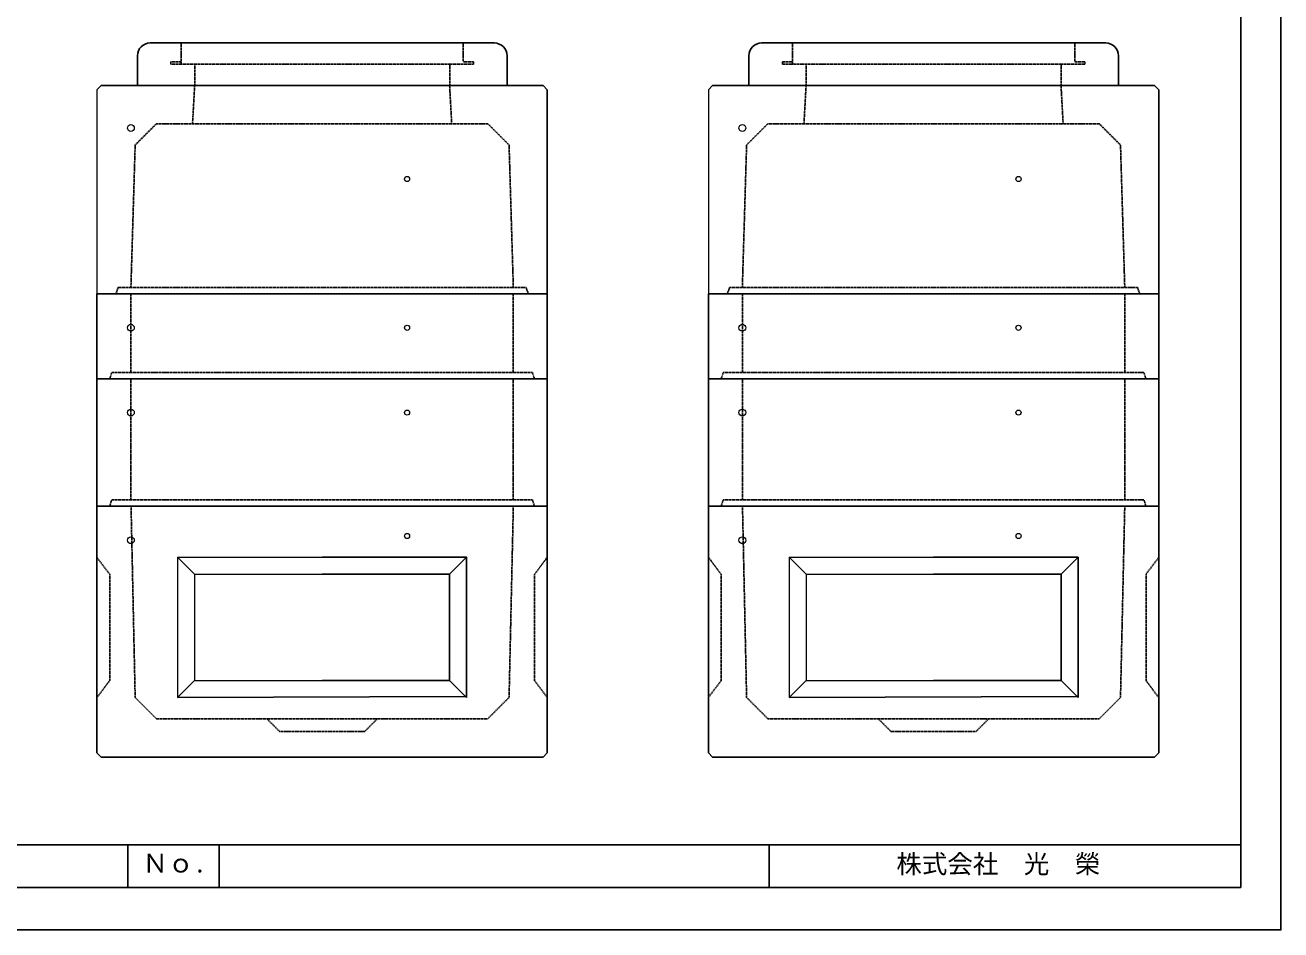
# Model space of a CAD drawing. Units: millimetres, scale not verified. Extents: x -297 to 298, y -210 to 210.
# Drawn here: x 2.4 to 297.9, y -210 to 2.9 of the extents above; entities that cross this region are included whole.
import ezdxf
from ezdxf.enums import TextEntityAlignment as Align

# ---------------------------------------------------------------- set-up
doc = ezdxf.new("R2010")
doc.units = ezdxf.units.MM
doc.linetypes.add('USER2', pattern=[4.7625, 3.175, -1.5875])
doc.layers.add('0-0', color=7, linetype='Continuous')
for name, color, linetype, lineweight in [('0-1_0', 9, 'Continuous', 25), ('0-3_pen1実線', 4, 'Continuous', 13), ('0-4_pen2実線', 3, 'Continuous', 13), ('0-5_pen3実線', 7, 'Continuous', 25), ('0-6_pen4実線', 7, 'Continuous', 25), ('0-7_pen2破線', 3, 'USER2', 25), ('0-9_draw', 7, 'Continuous', 13)]:
    doc.layers.add(name, color=color, linetype=linetype, lineweight=lineweight)
doc.styles.add('ＭＳ ゴシック', font='')
doc.styles.get('ＭＳ ゴシック').set_extended_font_data('MS Gothic')

# ---------------------------------------------------------------- blocks, each defined once
blk = doc.blocks.new('部分図 1')
at = {"layer": '0-1_0'}
blk.add_lwpolyline([(0, 0), (11898, 0), (11898, 8410), (0, 8410)], close=True, dxfattribs=at)
at = {"layer": '0-3_pen1実線'}
for p, q in [((7985.7, 4067.04), (7991.66, 4073)), ((10863.7, 4067.04), (10869.66, 4073))]:
    blk.add_line(p, q, dxfattribs=at)
at = {"layer": '0-4_pen2実線'}
for p, q in [((8097.7, 4085), (8097.7, 4073)), ((10975.7, 4085), (10975.7, 4073))]:
    blk.add_line(p, q, dxfattribs=at)
for centre, radius in [((6485.1, 3773.02), 16), ((9363.1, 3773.02), 16), ((7785.1, 3533.02), 12), ((10663.1, 3533.02), 12), ((6485.07, 2833), 16), ((7785.07, 2833), 12), ((9363.07, 2833), 16), ((10663.07, 2833), 12), ((6485.07, 2434.02), 16), ((7785.07, 2434.02), 12), ((9363.07, 2434.02), 16), ((10663.07, 2434.02), 12), ((6485.1, 1833.3), 16), ((7785.1, 1853.3), 12), ((9363.1, 1833.3), 16), ((10663.1, 1853.3), 12)]:
    blk.add_circle(centre, radius, dxfattribs=at)
at = {"layer": '0-5_pen3実線'}
for p, q in [((6575.7, 4173), (8195.7, 4173)), ((9453.7, 4173), (11073.7, 4173)), ((6515.7, 4113), (6515.7, 3973)), ((8255.7, 4113), (8255.7, 3973)), ((9393.7, 4113), (9393.7, 3973)), ((11133.7, 4113), (11133.7, 3973)), ((8425.1, 3973.02), (6345.1, 3973.02)), ((8445.1, 3953.02), (8425.1, 3973.02)), ((11303.1, 3973.02), (9223.1, 3973.02)), ((11323.1, 3953.02), (11303.1, 3973.02)), ((8445.1, 2993.02), (8445.1, 3953.02)), ((11323.1, 2993.02), (11323.1, 3953.02)), ((6325.07, 2993), (6325.07, 2593)), ((8445.1, 2993.02), (6325.1, 2993.02)), ((8445.07, 2993), (8445.07, 2593)), ((9203.07, 2993), (9203.07, 2593)), ((11323.1, 2993.02), (9203.1, 2993.02)), ((11323.07, 2993), (11323.07, 2593)), ((6325.07, 2594.02), (6325.07, 1994.02)), ((6325.07, 2593), (8445.07, 2593)), ((8445.07, 2594.02), (8445.07, 1994.02)), ((9203.07, 2594.02), (9203.07, 1994.02)), ((9203.07, 2593), (11323.07, 2593)), ((11323.07, 2594.02), (11323.07, 1994.02)), ((6325.07, 1994.02), (8445.07, 1994.02)), ((8445.1, 833.3), (8445.1, 1993.3)), ((9203.07, 1994.02), (11323.07, 1994.02)), ((11323.1, 833.3), (11323.1, 1993.3)), ((8065.1, 1753.3), (7985.1, 1673.3)), ((10943.1, 1753.3), (10863.1, 1673.3)), ((7385.1, 1173.3), (7985.1, 1173.3)), ((7985.1, 1173.3), (8065.1, 1093.3)), ((10263.1, 1173.3), (10863.1, 1173.3)), ((10863.1, 1173.3), (10943.1, 1093.3)), ((6705.1, 1093.3), (8060.55, 1097.85)), ((9583.1, 1093.3), (10938.55, 1097.85)), ((8445.1, 833.3), (8425.1, 813.3)), ((11323.1, 833.3), (11303.1, 813.3)), ((6345.1, 813.3), (8425.1, 813.3)), ((9223.1, 813.3), (11303.1, 813.3)), ((6900, 400), (6900, 200))]:
    blk.add_line(p, q, dxfattribs=at)
for points in [[(6325.1, 1993.3), (6325.1, 833.3), (6345.1, 813.3)], [(9203.1, 1993.3), (9203.1, 833.3), (9223.1, 813.3)], [(7385.1, 1753.3), (8065.1, 1753.3), (8065.1, 1093.3)], [(10263.1, 1753.3), (10943.1, 1753.3), (10943.1, 1093.3)], [(7385.1, 1673.3), (7985.1, 1673.3), (7985.1, 1173.3)], [(10263.1, 1673.3), (10863.1, 1673.3), (10863.1, 1173.3)]]:
    blk.add_lwpolyline(points, dxfattribs=at)
for centre, start, end in [((6575.7, 4113), 90, 180), ((8195.7, 4113), 0, 90), ((9453.7, 4113), 90, 180), ((11073.7, 4113), 0, 90)]:
    blk.add_arc(centre, 60, start, end, dxfattribs=at)
at = {"layer": '0-6_pen4実線'}
for p, q in [((200, 400), (11709, 400)), ((6470, 400), (6470, 200)), ((9490, 400), (9490, 200))]:
    blk.add_line(p, q, dxfattribs=at)
blk.add_lwpolyline([(200, 200), (11709, 200), (11709, 8215), (200, 8215)], close=True, dxfattribs=at)
at = {"layer": '0-7_pen2破線'}
for p, q in [((6721.7, 4173), (6721.7, 4073)), ((8049.7, 4173), (8049.7, 4085)), ((9599.7, 4173), (9599.7, 4073)), ((10927.7, 4173), (10927.7, 4085)), ((6673.7, 4085), (6721.7, 4085)), ((6673.7, 4085), (6673.7, 4073)), ((8097.7, 4085), (8049.7, 4085)), ((9551.7, 4085), (9599.7, 4085)), ((9551.7, 4085), (9551.7, 4073)), ((10975.7, 4085), (10927.7, 4085)), ((6673.7, 4073), (7985.7, 4073)), ((6785.7, 4073), (6785.7, 3973)), ((8097.7, 4073), (7985.7, 4073)), ((7985.7, 4073), (7985.7, 3973)), ((9551.7, 4073), (10863.7, 4073)), ((9663.7, 4073), (9663.7, 3973)), ((10975.7, 4073), (10863.7, 4073)), ((10863.7, 4073), (10863.7, 3973)), ((6785.1, 3973.02), (6775.1, 3793.02)), ((7995.1, 3793.02), (7985.1, 3973.02)), ((9663.1, 3973.02), (9653.1, 3793.02)), ((10873.1, 3793.02), (10863.1, 3973.02)), ((6505.1, 3693.02), (6605.1, 3793.02)), ((7385.1, 3793.02), (6605.1, 3793.02)), ((8165.1, 3793.02), (7385.1, 3793.02)), ((8165.1, 3793.02), (8265.1, 3693.02)), ((9383.1, 3693.02), (9483.1, 3793.02)), ((10263.1, 3793.02), (9483.1, 3793.02)), ((11043.1, 3793.02), (10263.1, 3793.02)), ((11043.1, 3793.02), (11143.1, 3693.02)), ((6505.1, 3693.02), (6485.1, 3023.02)), ((8265.1, 3693.02), (8285.1, 3023.02)), ((9383.1, 3693.02), (9363.1, 3023.02)), ((11143.1, 3693.02), (11163.1, 3023.02)), ((6425.1, 3023.02), (6415.1, 2993.02)), ((7385.1, 3023.02), (6425.1, 3023.02)), ((8345.1, 3023.02), (7385.1, 3023.02)), ((8345.1, 3023.02), (8355.1, 2993.02)), ((9303.1, 3023.02), (9293.1, 2993.02)), ((10263.1, 3023.02), (9303.1, 3023.02)), ((11223.1, 3023.02), (10263.1, 3023.02)), ((11223.1, 3023.02), (11233.1, 2993.02)), ((6485.07, 2993), (6485.07, 2623)), ((8285.07, 2993), (8285.07, 2623)), ((9363.07, 2993), (9363.07, 2623)), ((11163.07, 2993), (11163.07, 2623)), ((6385.07, 2593), (6395.07, 2623)), ((7385.07, 2623), (6395.07, 2623)), ((8375.07, 2623), (7385.07, 2623)), ((8385.07, 2593), (8375.07, 2623)), ((9263.07, 2593), (9273.07, 2623)), ((10263.07, 2623), (9273.07, 2623)), ((11253.07, 2623), (10263.07, 2623)), ((11263.07, 2593), (11253.07, 2623)), ((6485.07, 2594.02), (6485.07, 2024.02)), ((8285.07, 2594.02), (8285.07, 2024.02)), ((9363.07, 2594.02), (9363.07, 2024.02)), ((11163.07, 2594.02), (11163.07, 2024.02)), ((6385.07, 1994.02), (6395.07, 2024.02)), ((7385.07, 2024.02), (6395.07, 2024.02)), ((8375.07, 2024.02), (7385.07, 2024.02)), ((8385.07, 1994.02), (8375.07, 2024.02)), ((9263.07, 1994.02), (9273.07, 2024.02)), ((10263.07, 2024.02), (9273.07, 2024.02)), ((11253.07, 2024.02), (10263.07, 2024.02)), ((11263.07, 1994.02), (11253.07, 2024.02)), ((6325.1, 1753.3), (6385.1, 1673.3)), ((8445.1, 1753.3), (8385.1, 1673.3)), ((9203.1, 1753.3), (9263.1, 1673.3)), ((11323.1, 1753.3), (11263.1, 1673.3)), ((6385.1, 1673.3), (6385.1, 1173.3)), ((8385.1, 1673.3), (8385.1, 1173.3)), ((9263.1, 1673.3), (9263.1, 1173.3)), ((11263.1, 1673.3), (11263.1, 1173.3)), ((6385.1, 1173.3), (6325.1, 1093.3)), ((8385.1, 1173.3), (8445.1, 1093.3)), ((9263.1, 1173.3), (9203.1, 1093.3)), ((11263.1, 1173.3), (11323.1, 1093.3)), ((6605.1, 993.3), (8165.1, 993.3)), ((7185.1, 933.3), (7125.1, 993.3)), ((9483.1, 993.3), (11043.1, 993.3)), ((10063.1, 933.3), (10003.1, 993.3))]:
    blk.add_line(p, q, dxfattribs=at)
for points in [[(6605.1, 993.3), (6505.1, 1093.3), (6485.75, 1993.3)], [(8285.1, 1993.3), (8265.1, 1093.3), (8165.1, 993.3)], [(9483.1, 993.3), (9383.1, 1093.3), (9363.75, 1993.3)], [(11163.1, 1993.3), (11143.1, 1093.3), (11043.1, 993.3)], [(7185.1, 933.3), (7585.1, 933.3), (7645.1, 993.3)], [(10063.1, 933.3), (10463.1, 933.3), (10523.1, 993.3)]]:
    blk.add_lwpolyline(points, dxfattribs=at)
at = {"layer": '0-9_draw'}
for p, q in [((6325.1, 3953.02), (6345.1, 3973.02)), ((9203.1, 3953.02), (9223.1, 3973.02)), ((6325.1, 3953.02), (6325.1, 2993.02)), ((9203.1, 3953.02), (9203.1, 2993.02)), ((6705.1, 1753.3), (6705.1, 1093.3)), ((6705.1, 1753.3), (6785.1, 1673.3)), ((6705.1, 1753.3), (7385.1, 1753.3)), ((9583.1, 1753.3), (9583.1, 1093.3)), ((9583.1, 1753.3), (9663.1, 1673.3)), ((9583.1, 1753.3), (10263.1, 1753.3)), ((6785.1, 1673.3), (6785.1, 1173.3)), ((6785.1, 1673.3), (7385.1, 1673.3)), ((9663.1, 1673.3), (9663.1, 1173.3)), ((9663.1, 1673.3), (10263.1, 1673.3)), ((6785.1, 1173.3), (6705.1, 1093.3)), ((6785.1, 1173.3), (7385.1, 1173.3)), ((9663.1, 1173.3), (9583.1, 1093.3)), ((9663.1, 1173.3), (10263.1, 1173.3))]:
    blk.add_line(p, q, dxfattribs=at)
at = {"layer": '0-5_pen3実線', "style": 'ＭＳ ゴシック'}
for s, p in [('Ｎｏ.', (6539.7, 243.33)), ('株式会社\u3000光\u3000榮', (10088, 240))]:
    blk.add_text(s, height=87.98, dxfattribs=at).set_placement(p, align=Align.BOTTOM_LEFT)

msp = doc.modelspace()

# ---------------------------------------------------------------- block references
at = {"layer": '0-0', "xscale": 0.05, "yscale": 0.05}
msp.add_blockref('部分図 1', (-297, -210), dxfattribs=at)

doc.saveas('drawing.dxf')
